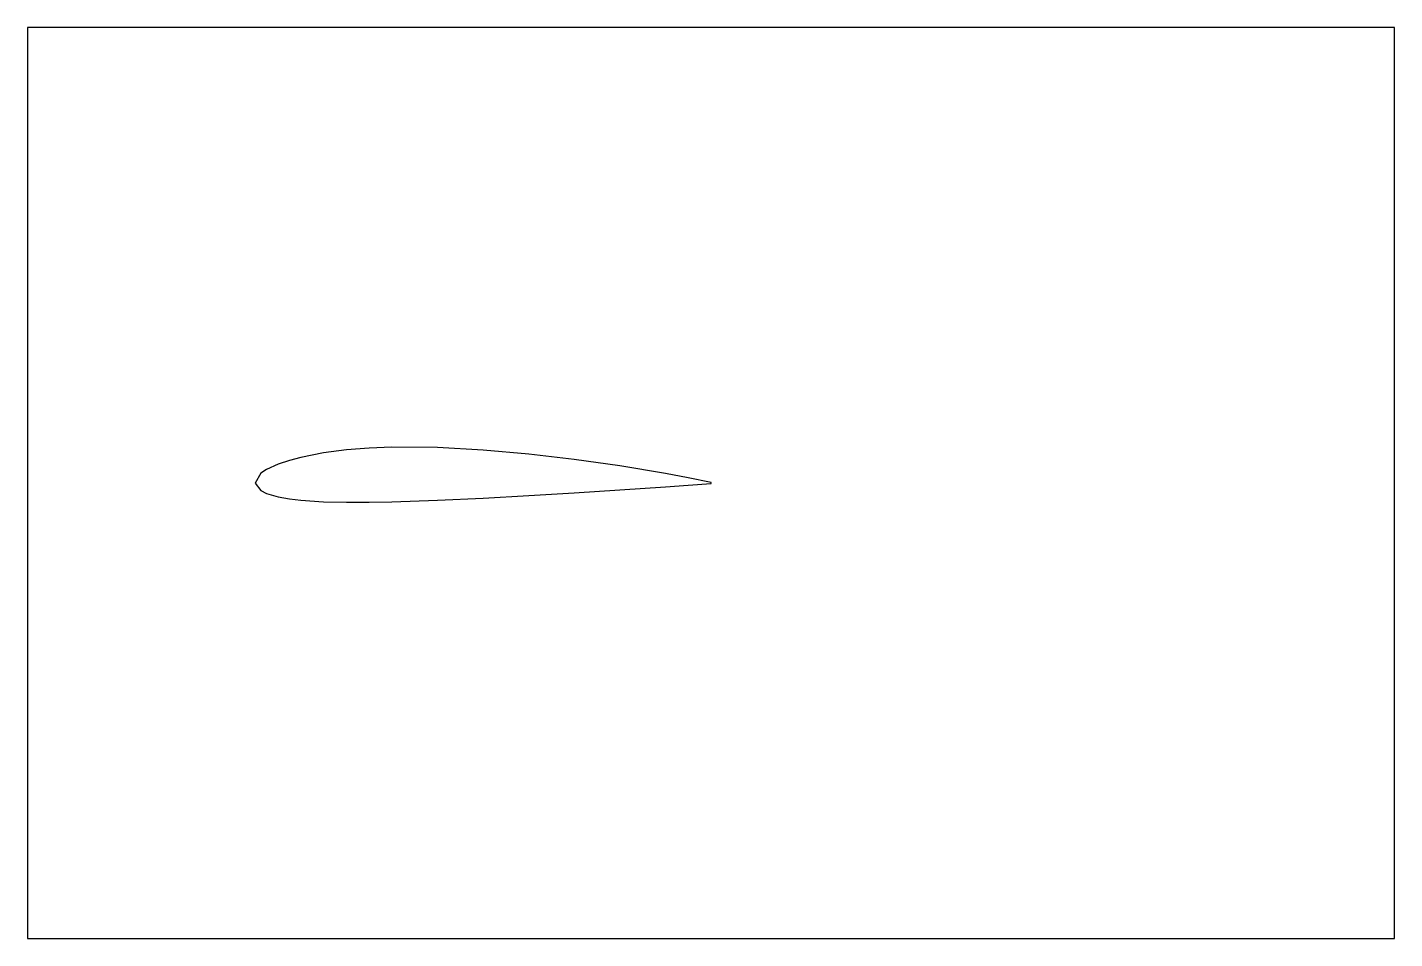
# Model space of a CAD drawing. Header units: millimetres. Extents: x 0 to 3000, y 0 to 2000.
import ezdxf

# ---------------------------------------------------------------- set-up
doc = ezdxf.new("R2010")
doc.units = ezdxf.units.MM

msp = doc.modelspace()

# ---------------------------------------------------------------- linework, layer by layer
at = {"layer": 'AIRFOIL', "color": 1}
msp.add_lwpolyline([(1500, 1001.3), (1450, 1011.4), (1400, 1020.8), (1300, 1037.5), (1200, 1051.8), (1100, 1063.6), (1000, 1072.4), (900, 1078), (800, 1078.8), (750, 1076.7), (700, 1072.6), (650, 1066.1), (600, 1056.3), (575, 1049.6), (550, 1041.3), (525, 1029.9), (512.5, 1021.5), (500, 1000), (512.5, 983.5), (525, 977.3), (550, 969.9), (575, 965.4), (600, 962.5), (650, 959), (700, 957.7), (750, 957.8), (800, 958.8), (900, 962), (1000, 966.6), (1100, 972.4), (1200, 978.6), (1300, 985), (1400, 991.8), (1450, 995.2), (1500, 998.7)], close=True, dxfattribs=at)
at = {"layer": 'DOMAIN', "color": 2}
msp.add_lwpolyline([(0, 0), (3000, 0), (3000, 2000), (0, 2000)], close=True, dxfattribs=at)

doc.saveas('drawing.dxf')
